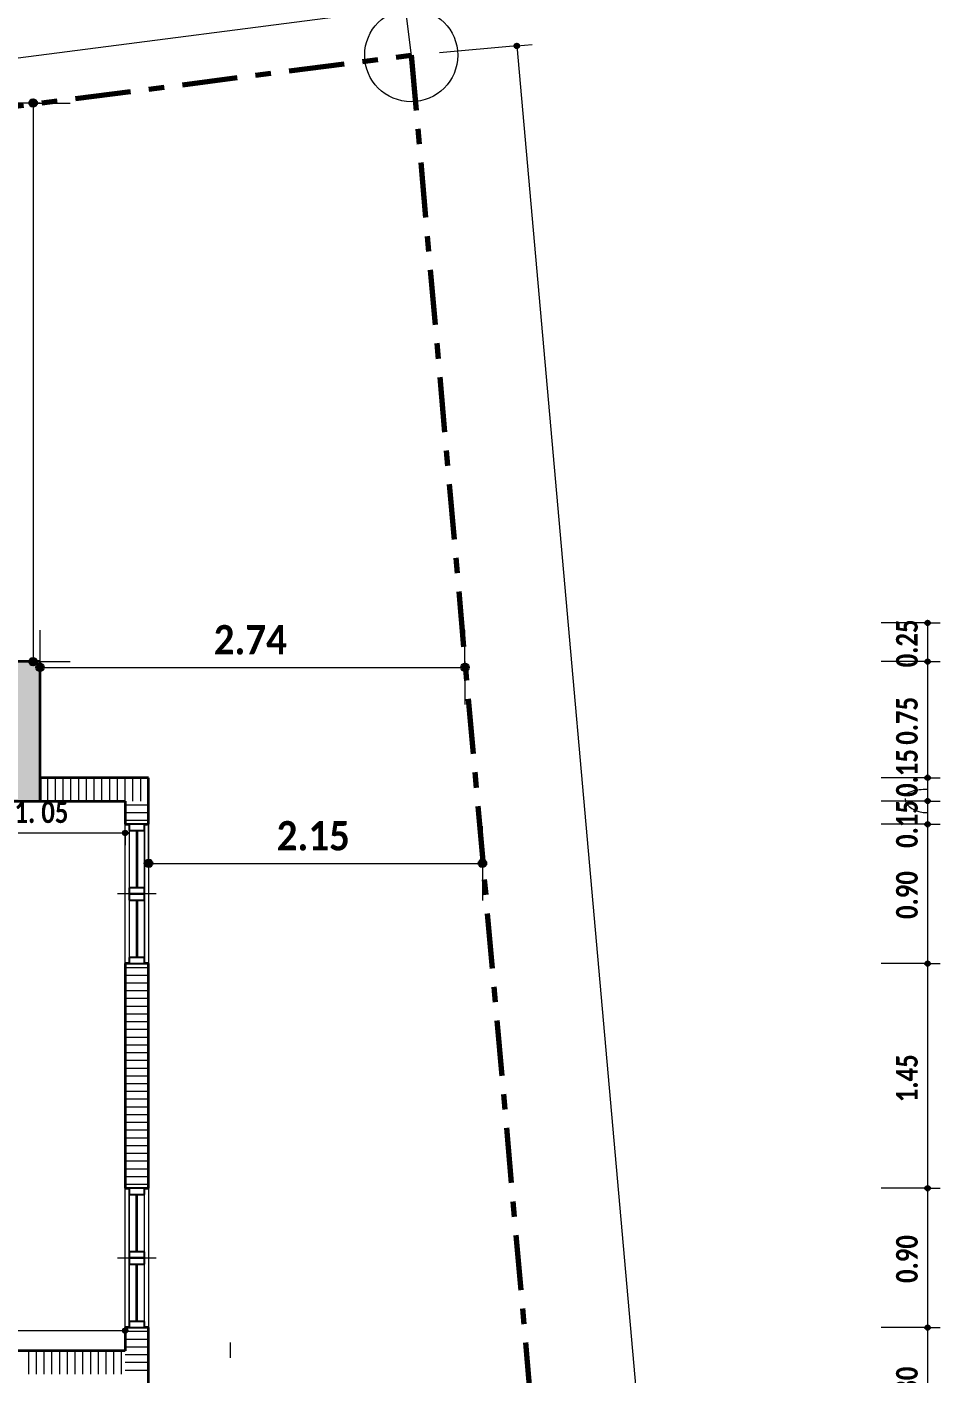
# Model space of a CAD drawing. Header units: metres. Extents: x -144 to 1000, y -717 to 29.
# Drawn here: x 895.29 to 901.18, y -552.98 to -544.28 of the extents above; entities that cross this region are included whole.
import ezdxf

# ---------------------------------------------------------------- set-up
doc = ezdxf.new("R2010")
doc.units = ezdxf.units.M
doc.linetypes.add('Dash Dot 3_16_', pattern=[0.595313, 0.357187, -0.119063, 0, -0.119063])
doc.layers.get('0').update_dxf_attribs({"color": 1})
for name, color, linetype, lineweight in [('A-ANNO-DIMS', 1, 'Continuous', 9), ('A-DETL', 1, 'Continuous', 9), ('A-DETL-GENF', 1, 'Continuous', 9), ('A-DETL-THIN', 1, 'Continuous', 9), ('A-GLAZ', 1, 'Continuous', 9), ('A-WALL', 4, 'Continuous', 9), ('S-COLS', 7, 'Continuous', 9)]:
    doc.layers.add(name, color=color, linetype=linetype, lineweight=lineweight)
doc.layers.add('A-WALL-PATT', color=7, linetype='Continuous', lineweight=35, true_color=0x9c9c9c)
doc.styles.add('Calibri_B_4', font='calibrib.ttf', dxfattribs={"height": 0.1125})
doc.styles.add('Calibri_B_7', font='calibrib.ttf', dxfattribs={"width": 0.8, "height": 0.18})

# ---------------------------------------------------------------- blocks, each defined once
blk = doc.blocks.new('J')
at = {"layer": 'A-ANNO-DIMS', "lineweight": 25, "true_color": 0x0000ff}
h = blk.add_hatch(color=5, dxfattribs=at)
edge = h.paths.add_edge_path()
edge.add_arc((891.7468, -485.5498), 0.015, 0, 360)
h = blk.add_hatch(color=5, dxfattribs=at)
edge = h.paths.add_edge_path()
edge.add_arc((888.6253, -485.9185), 0.025, 0, 360)
at = {"layer": 'A-ANNO-DIMS', "lineweight": 25}
h = blk.add_hatch(color=256, dxfattribs=at)
edge = h.paths.add_edge_path()
edge.add_arc((894.398, -489.2757), 0.015, 0, 360)
at = {"layer": 'A-ANNO-DIMS', "lineweight": 25, "true_color": 0x0000ff}
h = blk.add_hatch(color=5, dxfattribs=at)
edge = h.paths.add_edge_path()
edge.add_arc((888.6253, -489.5255), 0.025, 0, 360)
h = blk.add_hatch(color=5, dxfattribs=at)
edge = h.paths.add_edge_path()
edge.add_arc((888.67, -489.5626), 0.025, 0, 360)
h = blk.add_hatch(color=5, dxfattribs=at)
edge = h.paths.add_edge_path()
edge.add_arc((891.4123, -489.5626), 0.025, 0, 360)
at = {"layer": 'A-ANNO-DIMS', "lineweight": 25}
h = blk.add_hatch(color=256, dxfattribs=at)
edge = h.paths.add_edge_path()
edge.add_arc((894.398, -489.5255), 0.015, 0, 360)
h = blk.add_hatch(color=256, dxfattribs=at)
edge = h.paths.add_edge_path()
edge.add_arc((894.398, -489.5255), 0.015, 0, 360)
h = blk.add_hatch(color=256, dxfattribs=at)
edge = h.paths.add_edge_path()
edge.add_arc((894.398, -490.2755), 0.015, 0, 360)
h = blk.add_hatch(color=256, dxfattribs=at)
edge = h.paths.add_edge_path()
edge.add_arc((894.398, -490.2755), 0.015, 0, 360)
h = blk.add_hatch(color=256, dxfattribs=at)
edge = h.paths.add_edge_path()
edge.add_arc((894.398, -490.4255), 0.015, 0, 360)
h = blk.add_hatch(color=256, dxfattribs=at)
edge = h.paths.add_edge_path()
edge.add_arc((894.398, -490.4255), 0.015, 0, 360)
h = blk.add_hatch(color=256, dxfattribs=at)
edge = h.paths.add_edge_path()
edge.add_arc((894.398, -490.5755), 0.015, 0, 360)
h = blk.add_hatch(color=256, dxfattribs=at)
edge = h.paths.add_edge_path()
edge.add_arc((894.398, -490.5755), 0.015, 0, 360)
h = blk.add_hatch(color=256, dxfattribs=at)
edge = h.paths.add_edge_path()
edge.add_arc((889.22, -490.6315), 0.015, 0, 360)
at = {"layer": 'A-ANNO-DIMS', "lineweight": 25, "true_color": 0x0000ff}
h = blk.add_hatch(color=5, dxfattribs=at)
edge = h.paths.add_edge_path()
edge.add_arc((889.37, -490.8281), 0.025, 0, 360)
h = blk.add_hatch(color=5, dxfattribs=at)
edge = h.paths.add_edge_path()
edge.add_arc((891.5249, -490.8281), 0.025, 0, 360)
at = {"layer": 'A-ANNO-DIMS', "lineweight": 25}
h = blk.add_hatch(color=256, dxfattribs=at)
edge = h.paths.add_edge_path()
edge.add_arc((894.398, -491.4755), 0.015, 0, 360)
h = blk.add_hatch(color=256, dxfattribs=at)
edge = h.paths.add_edge_path()
edge.add_arc((894.398, -491.4755), 0.015, 0, 360)
h = blk.add_hatch(color=256, dxfattribs=at)
edge = h.paths.add_edge_path()
edge.add_arc((894.398, -492.9257), 0.015, 0, 360)
h = blk.add_hatch(color=256, dxfattribs=at)
edge = h.paths.add_edge_path()
edge.add_arc((894.398, -492.9257), 0.015, 0, 360)
h = blk.add_hatch(color=256, dxfattribs=at)
edge = h.paths.add_edge_path()
edge.add_arc((894.398, -493.8257), 0.015, 0, 360)
h = blk.add_hatch(color=256, dxfattribs=at)
edge = h.paths.add_edge_path()
edge.add_arc((894.398, -493.8257), 0.015, 0, 360)
h = blk.add_hatch(color=256, dxfattribs=at)
edge = h.paths.add_edge_path()
edge.add_arc((889.22, -493.845), 0.015, 0, 360)
at = {"layer": 'S-COLS', "true_color": 0x5c5c5c}
h = blk.add_hatch(color=251, dxfattribs=at)
h.paths.add_polyline_path([(870.37, -509.2755), (870.87, -509.2755), (870.87, -508.3755), (870.37, -508.3755), (870.37, -509.0244)])
h.paths.add_polyline_path([(888.6298, -509.2755), (888.6698, -509.2755), (888.6698, -508.3755), (888.1698, -508.3755), (888.1698, -509.2755), (888.5948, -509.2755)])
h.paths.add_polyline_path([(878.57, -509.2754), (878.57, -508.3754), (878.07, -508.3754), (878.07, -509.2754)])
h.paths.add_polyline_path([(884.87, -501.5754), (884.8701, -501.5754), (884.8698, -498.4254), (884.3701, -498.4255), (884.3701, -501.5754), (884.72, -501.5754)])
h.paths.add_polyline_path([(876.2698, -501.5754), (876.27, -501.5752), (876.2696, -501.0755), (874.5698, -501.0755), (874.5698, -498.9255), (876.2701, -498.9255), (876.2696, -498.4255), (874.2698, -498.4256), (874.2699, -501.5754), (876.2696, -501.5754)])
h.paths.add_polyline_path([(878.57, -501.5754), (878.57, -500.6754), (878.07, -500.6754), (878.07, -501.5754)])
h.paths.add_polyline_path([(870.3699, -501.5754), (870.8699, -501.5754), (870.8699, -500.8755), (870.3699, -500.8755), (870.3699, -501.5004)])
h.paths.add_polyline_path([(888.6701, -501.5754), (888.6701, -500.8755), (888.2701, -500.8755), (888.2701, -501.5754)])
h.paths.add_polyline_path([(878.5701, -499.3255), (878.5701, -498.4255), (878.0701, -498.4255), (878.0701, -499.3255)])
h.paths.add_polyline_path([(870.8698, -499.1255), (870.8698, -498.4244), (870.3698, -498.4255), (870.3698, -499.1255), (870.7279, -499.1255)])
h.paths.add_polyline_path([(888.5707, -499.1255), (888.6701, -499.1255), (888.6701, -498.4244), (888.2701, -498.4255), (888.2701, -499.1255), (888.5457, -499.1255)])
h.paths.add_polyline_path([(888.605, -490.4255), (888.67, -490.4255), (888.67, -489.5255), (888.17, -489.5255), (888.17, -490.4255), (888.5364, -490.4255)])
h.paths.add_polyline_path([(878.42, -490.4255), (878.57, -490.4255), (878.57, -489.5255), (878.07, -489.5255), (878.07, -490.4255), (878.27, -490.4255)])
h.paths.add_polyline_path([(870.57, -489.8255), (871.47, -489.8255), (871.47, -489.3255), (870.57, -489.3255), (870.57, -489.7155)])
at = {"layer": 'A-ANNO-DIMS', "color": 5, "true_color": 0x0000ff}
for p, q in [((869.5503, -488.0684), (891.0258, -485.3047)), ((891.0258, -485.3047), (891.0896, -485.8006)), ((891.7468, -485.5498), (891.8464, -485.541)), ((891.7468, -485.5498), (891.2488, -485.5939)), ((891.7468, -485.5498), (894.1472, -512.6236)), ((888.6253, -485.9185), (888.3853, -485.9185)), ((888.6253, -485.9185), (888.6253, -489.5255)), ((888.6253, -485.9185), (888.8653, -485.9185)), ((888.67, -489.5626), (888.67, -489.3226)), ((891.4123, -489.5626), (891.4123, -489.3226)), ((888.6253, -489.5255), (888.3853, -489.5255)), ((888.6253, -489.5255), (888.8653, -489.5255)), ((888.67, -489.5626), (891.4123, -489.5626)), ((888.67, -489.5626), (888.67, -489.8026)), ((891.4123, -489.5626), (891.4123, -489.8026)), ((889.37, -490.8281), (889.37, -490.5881)), ((891.5249, -490.8281), (891.5249, -490.5881)), ((889.37, -490.8281), (891.5249, -490.8281)), ((889.37, -490.8281), (889.37, -491.0681)), ((891.5249, -490.8281), (891.5249, -491.0681))]:
    blk.add_line(p, q, dxfattribs=at)
at = {"layer": 'A-ANNO-DIMS'}
for p, q in [((894.398, -489.2757), (894.098, -489.2757)), ((894.398, -489.2757), (894.398, -489.5255)), ((894.398, -489.2757), (894.478, -489.2757)), ((894.398, -489.5255), (894.098, -489.5255)), ((894.398, -489.5255), (894.098, -489.5255)), ((894.398, -489.5255), (894.478, -489.5255)), ((894.398, -489.5255), (894.398, -490.2755)), ((894.398, -489.5255), (894.478, -489.5255)), ((889.22, -490.6315), (889.22, -490.3315)), ((894.398, -490.2755), (894.098, -490.2755)), ((894.398, -490.2755), (894.098, -490.2755)), ((894.398, -490.2755), (894.478, -490.2755)), ((894.398, -490.2755), (894.398, -490.4255)), ((894.398, -490.2755), (894.478, -490.2755)), ((894.398, -490.4255), (894.098, -490.4255)), ((894.398, -490.4255), (894.098, -490.4255)), ((894.398, -490.4255), (894.478, -490.4255)), ((894.398, -490.4255), (894.398, -490.5755)), ((894.398, -490.4255), (894.478, -490.4255)), ((894.398, -490.5755), (894.098, -490.5755)), ((894.398, -490.5755), (894.098, -490.5755)), ((894.398, -490.5755), (894.478, -490.5755)), ((894.398, -490.5755), (894.398, -491.4755)), ((894.398, -490.5755), (894.478, -490.5755)), ((888.17, -490.6315), (889.22, -490.6315)), ((889.22, -490.6315), (889.22, -490.7115)), ((894.398, -491.4755), (894.098, -491.4755)), ((894.398, -491.4755), (894.098, -491.4755)), ((894.398, -491.4755), (894.478, -491.4755)), ((894.398, -491.4755), (894.398, -492.9257)), ((894.398, -491.4755), (894.478, -491.4755)), ((894.398, -492.9257), (894.098, -492.9257)), ((894.398, -492.9257), (894.098, -492.9257)), ((894.398, -492.9257), (894.478, -492.9257)), ((894.398, -492.9257), (894.398, -493.8257)), ((894.398, -492.9257), (894.478, -492.9257)), ((889.22, -493.845), (889.22, -493.545)), ((886.22, -493.845), (889.22, -493.845)), ((889.22, -493.845), (889.22, -493.925)), ((894.398, -493.8257), (894.098, -493.8257)), ((894.398, -493.8257), (894.098, -493.8257)), ((894.398, -493.8257), (894.478, -493.8257)), ((894.398, -493.8257), (894.398, -494.6244)), ((894.398, -493.8257), (894.478, -493.8257))]:
    blk.add_line(p, q, dxfattribs=at)
at = {"layer": 'A-ANNO-DIMS', "color": 5, "lineweight": 25, "true_color": 0x0000ff}
for centre, radius in [((891.7468, -485.5498), 0.015), ((888.6253, -485.9185), 0.025), ((888.6253, -489.5255), 0.025), ((888.67, -489.5626), 0.025), ((891.4123, -489.5626), 0.025), ((889.37, -490.8281), 0.025), ((891.5249, -490.8281), 0.025)]:
    blk.add_circle(centre, radius, dxfattribs=at)
at = {"layer": 'A-ANNO-DIMS', "lineweight": 25}
for centre in [(894.398, -489.2757), (894.398, -489.5255), (894.398, -489.5255), (894.398, -490.2755), (894.398, -490.2755), (894.398, -490.4255), (894.398, -490.4255), (894.398, -490.5755), (894.398, -490.5755), (889.22, -490.6315), (894.398, -491.4755), (894.398, -491.4755), (894.398, -492.9257), (894.398, -492.9257), (894.398, -493.8257), (894.398, -493.8257), (889.22, -493.845)]:
    blk.add_circle(centre, 0.015, dxfattribs=at)
at = {"layer": 'A-ANNO-DIMS'}
for centre, ratio, start_param, end_param in [((894.398, -490.3941), 0.300597, 1.570796, 3.141593), ((894.398, -490.4098), 0.624834, 3.141593, 4.712389)]:
    blk.add_ellipse(centre, major_axis=(0.1451, 0), ratio=ratio, start_param=start_param, end_param=end_param, dxfattribs=at)
at = {"layer": 'A-DETL', "color": 7, "linetype": 'Dash Dot 3_16_', "lineweight": 70}
for p, q in [((869.5897, -488.374), (891.0651, -485.6102)), ((891.0651, -485.6102), (893.4655, -512.684))]:
    blk.add_line(p, q, dxfattribs=at)
at = {"layer": 'A-DETL', "color": 253, "true_color": 0xb6b6b6}
for p, q in [((888.67, -485.9185), (888.57, -485.9185)), ((891.4123, -489.5257), (891.4123, -489.7257)), ((891.5249, -490.8755), (891.5249, -490.9755)), ((889.8972, -493.921), (889.8972, -494.021))]:
    blk.add_line(p, q, dxfattribs=at)
at = {"layer": 'A-DETL-GENF', "lineweight": 25}
for p, q in [((889.245, -490.5755), (889.245, -490.6155)), ((889.345, -490.5755), (889.245, -490.5755)), ((889.345, -490.6155), (889.345, -490.5755)), ((889.245, -490.6155), (889.345, -490.6155)), ((889.245, -490.9855), (889.245, -491.0255)), ((889.345, -490.9855), (889.245, -490.9855)), ((889.245, -491.0255), (889.245, -491.0655)), ((889.345, -491.0255), (889.245, -491.0255)), ((889.245, -491.0255), (889.345, -491.0255)), ((889.345, -491.0255), (889.345, -490.9855)), ((889.345, -491.0655), (889.345, -491.0255)), ((889.245, -491.0655), (889.345, -491.0655)), ((889.245, -491.4355), (889.245, -491.4755)), ((889.345, -491.4355), (889.245, -491.4355)), ((889.345, -491.4755), (889.345, -491.4355)), ((889.245, -491.4755), (889.345, -491.4755)), ((889.245, -492.9257), (889.245, -492.9657)), ((889.345, -492.9257), (889.245, -492.9257)), ((889.345, -492.9657), (889.345, -492.9257)), ((889.245, -492.9657), (889.345, -492.9657)), ((889.245, -493.3357), (889.245, -493.3757)), ((889.345, -493.3357), (889.245, -493.3357)), ((889.245, -493.3757), (889.345, -493.3757)), ((889.245, -493.3757), (889.245, -493.4157)), ((889.345, -493.3757), (889.245, -493.3757)), ((889.345, -493.3757), (889.345, -493.3357)), ((889.345, -493.4157), (889.345, -493.3757)), ((889.245, -493.4157), (889.345, -493.4157)), ((889.245, -493.7857), (889.245, -493.8257)), ((889.345, -493.7857), (889.245, -493.7857)), ((889.345, -493.8257), (889.345, -493.7857)), ((889.245, -493.8257), (889.345, -493.8257))]:
    blk.add_line(p, q, dxfattribs=at)
at = {"layer": 'A-DETL-GENF'}
for p, q in [((889.245, -490.6155), (889.245, -490.9855)), ((889.29, -490.6155), (889.29, -490.9855)), ((889.3, -490.6155), (889.3, -490.9855)), ((889.345, -490.6155), (889.345, -490.9855)), ((889.245, -491.0655), (889.245, -491.4355)), ((889.29, -491.0655), (889.29, -491.4355)), ((889.3, -491.0655), (889.3, -491.4355)), ((889.345, -491.0655), (889.345, -491.4355)), ((889.245, -493.3357), (889.245, -492.9657)), ((889.29, -493.3357), (889.29, -492.9657)), ((889.3, -493.3357), (889.3, -492.9657)), ((889.345, -493.3357), (889.345, -492.9657)), ((889.245, -493.7857), (889.245, -493.4157)), ((889.29, -493.7857), (889.29, -493.4157)), ((889.3, -493.7857), (889.3, -493.4157)), ((889.345, -493.7857), (889.345, -493.4157))]:
    blk.add_line(p, q, dxfattribs=at)
at = {"layer": 'A-DETL-THIN'}
blk.add_circle((891.0651, -485.6102), 0.3, dxfattribs=at)
at = {"layer": 'A-GLAZ'}
for p, q in [((889.345, -490.5755), (889.245, -490.5755)), ((889.245, -490.5755), (889.245, -491.0255)), ((889.345, -491.0255), (889.345, -490.5755)), ((889.42, -491.0255), (889.17, -491.0255)), ((889.345, -491.0255), (889.245, -491.0255)), ((889.245, -491.0255), (889.245, -491.4755)), ((889.345, -491.0255), (889.245, -491.0255)), ((889.345, -491.4755), (889.345, -491.0255)), ((889.345, -491.4755), (889.245, -491.4755)), ((889.245, -492.9257), (889.345, -492.9257)), ((889.245, -492.9257), (889.245, -493.3757)), ((889.345, -493.3757), (889.345, -492.9257)), ((889.17, -493.3757), (889.42, -493.3757)), ((889.245, -493.3757), (889.345, -493.3757)), ((889.245, -493.3757), (889.345, -493.3757)), ((889.245, -493.3757), (889.245, -493.8257)), ((889.345, -493.8257), (889.345, -493.3757)), ((889.245, -493.8257), (889.345, -493.8257))]:
    blk.add_line(p, q, dxfattribs=at)
at = {"layer": 'A-WALL', "lineweight": 35}
for p, q in [((889.37, -490.2755), (888.67, -490.2755)), ((888.67, -490.2755), (888.67, -490.4255)), ((889.37, -490.5755), (889.37, -490.2755)), ((888.67, -490.4255), (889.22, -490.4255)), ((889.22, -490.4255), (889.22, -490.5755)), ((889.22, -490.5755), (889.245, -490.5755)), ((889.345, -490.5755), (889.37, -490.5755)), ((889.22, -491.4755), (889.22, -492.9257)), ((889.245, -491.4755), (889.22, -491.4755)), ((889.37, -491.4755), (889.345, -491.4755)), ((889.37, -492.9257), (889.37, -491.4755)), ((889.22, -492.9257), (889.245, -492.9257)), ((889.345, -492.9257), (889.37, -492.9257)), ((889.22, -493.8257), (889.22, -493.9757)), ((889.245, -493.8257), (889.22, -493.8257)), ((889.37, -493.8257), (889.345, -493.8257)), ((889.37, -494.6244), (889.37, -493.8257)), ((889.22, -493.9757), (886.22, -493.9757))]:
    blk.add_line(p, q, dxfattribs=at)
at = {"layer": 'A-WALL'}
for p, q in [((889.22, -491.4755), (889.22, -490.5755)), ((889.37, -490.5755), (889.37, -491.4755)), ((889.22, -493.8257), (889.22, -492.9257)), ((889.37, -492.9257), (889.37, -493.8257))]:
    blk.add_line(p, q, dxfattribs=at)
at = {"layer": 'A-WALL-PATT', "color": 8, "lineweight": 5, "true_color": 0x727272}
for p, q in [((888.7196, -490.4255), (888.7196, -490.2755)), ((888.7696, -490.4255), (888.7696, -490.2755)), ((888.8196, -490.4255), (888.8196, -490.2755)), ((888.8696, -490.4255), (888.8696, -490.2755)), ((888.9196, -490.4255), (888.9196, -490.2755)), ((888.9696, -490.4255), (888.9696, -490.2755)), ((889.0196, -490.4255), (889.0196, -490.2755)), ((889.0696, -490.4255), (889.0696, -490.2755)), ((889.1196, -490.4255), (889.1196, -490.2755)), ((889.1696, -490.4255), (889.1696, -490.2755)), ((889.2196, -490.4255), (889.2196, -490.2755)), ((889.2696, -490.4255), (889.2696, -490.2755)), ((889.3196, -490.4255), (889.3196, -490.2755)), ((889.3696, -490.4255), (889.3696, -490.2755)), ((889.22, -490.4496), (889.37, -490.4496)), ((889.22, -490.4996), (889.37, -490.4996)), ((889.22, -490.5496), (889.37, -490.5496)), ((889.22, -491.4996), (889.37, -491.4996)), ((889.22, -491.5496), (889.37, -491.5496)), ((889.22, -491.5996), (889.37, -491.5996)), ((889.22, -491.6496), (889.37, -491.6496)), ((889.22, -491.6996), (889.37, -491.6996)), ((889.22, -491.7496), (889.37, -491.7496)), ((889.22, -491.7996), (889.37, -491.7996)), ((889.22, -491.8496), (889.37, -491.8496)), ((889.22, -491.8996), (889.37, -491.8996)), ((889.22, -491.9496), (889.37, -491.9496)), ((889.22, -491.9996), (889.37, -491.9996)), ((889.22, -492.0496), (889.37, -492.0496)), ((889.22, -492.0996), (889.37, -492.0996)), ((889.22, -492.1496), (889.37, -492.1496)), ((889.22, -492.1996), (889.37, -492.1996)), ((889.22, -492.2496), (889.37, -492.2496)), ((889.22, -492.2996), (889.37, -492.2996)), ((889.22, -492.3496), (889.37, -492.3496)), ((889.22, -492.3996), (889.37, -492.3996)), ((889.22, -492.4496), (889.37, -492.4496)), ((889.22, -492.4996), (889.37, -492.4996)), ((889.22, -492.5496), (889.37, -492.5496)), ((889.22, -492.5996), (889.37, -492.5996)), ((889.22, -492.6496), (889.37, -492.6496)), ((889.22, -492.6996), (889.37, -492.6996)), ((889.22, -492.7496), (889.37, -492.7496)), ((889.22, -492.7996), (889.37, -492.7996)), ((889.22, -492.8496), (889.37, -492.8496)), ((889.22, -492.8996), (889.37, -492.8996)), ((889.22, -493.8496), (889.37, -493.8496)), ((889.22, -493.8996), (889.37, -493.8996)), ((888.5946, -493.9757), (888.5946, -494.1257)), ((888.6446, -493.9757), (888.6446, -494.1257)), ((888.6946, -493.9757), (888.6946, -494.1257)), ((888.7446, -493.9757), (888.7446, -494.1257)), ((888.7946, -493.9757), (888.7946, -494.1257)), ((888.8446, -493.9757), (888.8446, -494.1257)), ((888.8946, -493.9757), (888.8946, -494.1257)), ((888.9446, -493.9757), (888.9446, -494.1257)), ((888.9946, -493.9757), (888.9946, -494.1257)), ((889.0446, -493.9757), (889.0446, -494.1257)), ((889.0946, -493.9757), (889.0946, -494.1257)), ((889.1446, -493.9757), (889.1446, -494.1257)), ((889.1946, -493.9757), (889.1946, -494.1257)), ((889.22, -493.9496), (889.37, -493.9496)), ((889.22, -493.9996), (889.37, -493.9996)), ((889.22, -494.0496), (889.37, -494.0496)), ((889.22, -494.0996), (889.37, -494.0996))]:
    blk.add_line(p, q, dxfattribs=at)
at = {"layer": 'S-COLS', "lineweight": 35}
for p, q in [((888.67, -489.5255), (888.17, -489.5255)), ((888.67, -490.4255), (888.67, -489.5255)), ((888.17, -490.4255), (888.67, -490.4255))]:
    blk.add_line(p, q, dxfattribs=at)
at = {"layer": 'A-ANNO-DIMS', "color": 5, "true_color": 0x0000ff, "style": 'Calibri_B_7', "width": 0.9}
for s, p in [('2.74', (889.7912, -489.4793)), ('2.15', (890.1975, -490.7448))]:
    blk.add_text(s, height=0.19, dxfattribs=at).set_placement(p)
at = {"layer": 'A-ANNO-DIMS', "style": 'Calibri_B_4', "width": 0.8}
for s, p in [('0.25', (894.3339, -489.5622)), ('0.75', (894.3339, -490.0621)), ('0.15', (894.3339, -490.399)), ('0.15', (894.3339, -490.7282)), ('0.90', (894.3339, -491.1871)), ('1.45', (894.3339, -492.3701)), ('0.90', (894.3339, -493.5374)), ('0.80', (894.3339, -494.3867))]:
    blk.add_text(s, height=0.14, rotation=90, dxfattribs=at).set_placement(p)
blk.add_text('1. 05', height=0.14, dxfattribs=at).set_placement((888.5053, -490.5674))

msp = doc.modelspace()

# ---------------------------------------------------------------- block references
at = {"color": 3}
msp.add_blockref('J', (6.7051, -58.8503), dxfattribs=at)

doc.saveas('drawing.dxf')
